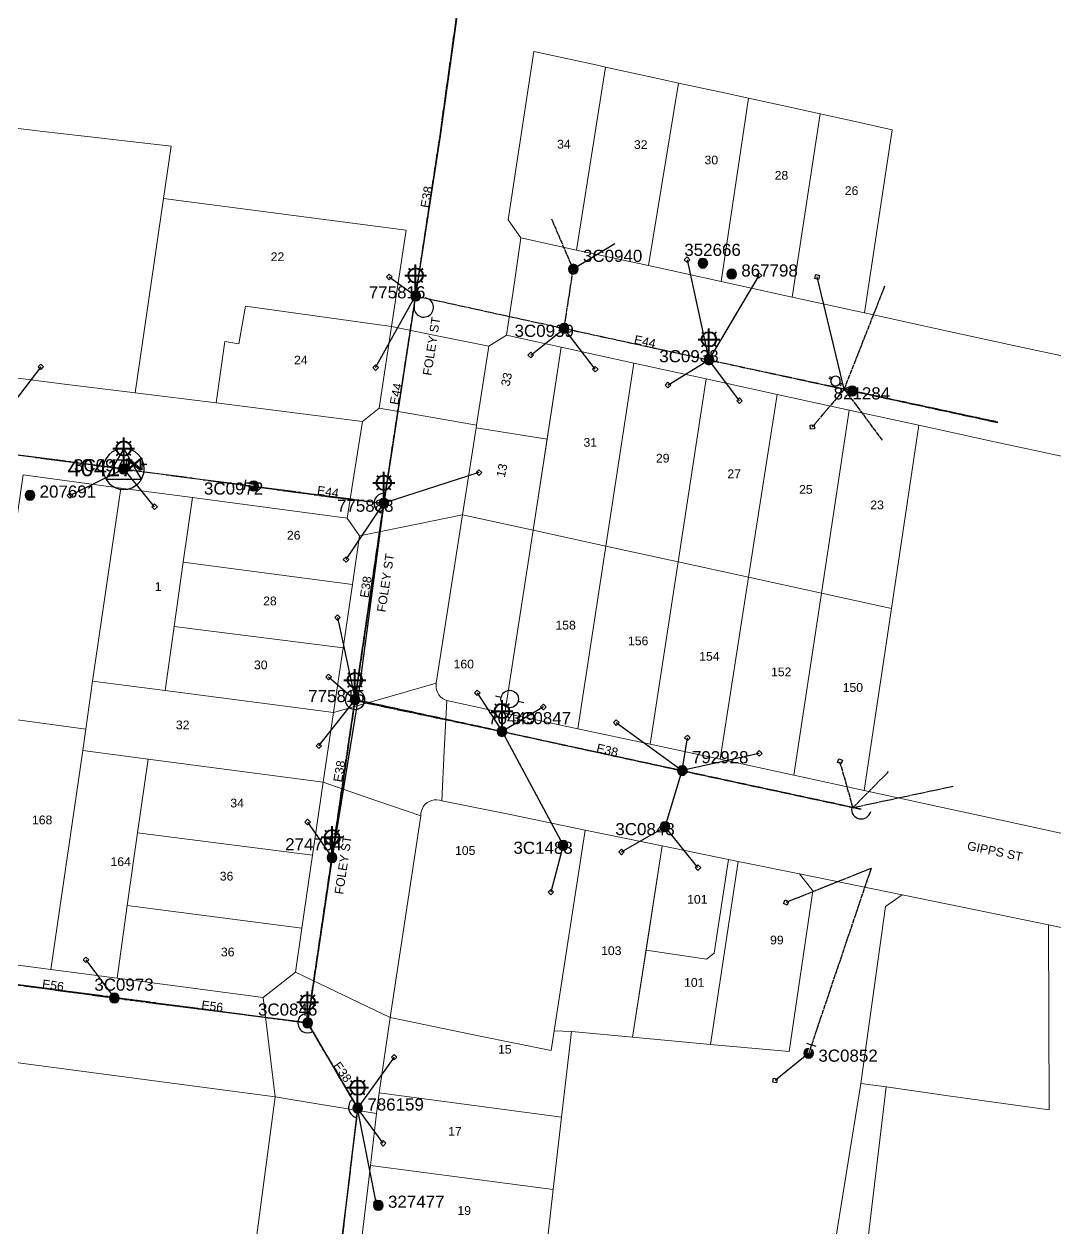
# Model space of a CAD drawing. Header units: metres. Extents: x 304132 to 306101, y 6188673 to 6190119.
# Drawn here: x 305577.4 to 305789.8, y 6189606.6 to 6189854.6 of the extents above; entities that cross this region are included whole.
import ezdxf
from ezdxf.enums import TextEntityAlignment as Align

# ---------------------------------------------------------------- set-up
doc = ezdxf.new("R2010")
doc.units = ezdxf.units.M
doc.linetypes.add('Cable Exist OH', pattern=[1, 1, 0])
doc.layers.get('0').update_dxf_attribs({"color": 6})
for name, color, linetype, lineweight in [('Cadastre Buildings_SP_EXT', 9, 'Continuous', 5), ('Cadastre Land Parcels_SP_EXT', 9, 'Continuous', 5), ('Cadastre Roads_SP_EXT', 9, 'Continuous', 5)]:
    doc.layers.add(name, color=color, linetype=linetype, lineweight=lineweight)
for name, color, linetype in [('Equip_LV_EXT', 7, 'Continuous'), ('Equip_SP_HV_EXT', 7, 'Continuous'), ('Equip_SP_LV_EXT', 7, 'Continuous'), ('Equip_SP_SL_EXT', 7, 'Continuous'), ('Mains_HV_EXT', 7, 'Continuous'), ('Mains_LV_EXT', 7, 'Continuous'), ('Mains_SL_EXT', 7, 'Continuous'), ('Services_SP_EXT', 7, 'Continuous'), ('Sub_SP_TR_HV_LV_EXT', 7, 'Continuous'), ('SupportsOH_SP_TR_HV_LV_SL_EXT', 7, 'Continuous')]:
    doc.layers.add(name, color=color, linetype=linetype)
doc.styles.add('iecARIAL', font='arial.ttf', dxfattribs={"height": 2})
doc.styles.add('POLE_LABEL', font='arial.ttf')
doc.styles.get("Standard").update_dxf_attribs({"font": 'arial.ttf'})
doc.linetypes.add('Cable P UG', pattern='A,6,-0.5,["P",Standard,S=1.7,R=0,X=0.5,Y=-1],-2.9', length=9.4)

# ---------------------------------------------------------------- blocks, each defined once
blk = doc.blocks.new('SUB_POLE_EXT')
blk.add_wipeout([(0, 4.22), (0.42, 4.2), (0.83, 4.14), (1.21, 4.05), (1.62, 3.9), (1.99, 3.72), (2.35, 3.51), (2.68, 3.26), (2.99, 2.99), (3.28, 2.66), (3.52, 2.34), (3.76, 1.92), (3.9, 1.62), (4.04, 1.23), (4.18, 0.63), (4.22, 0), (4.18, -0.61), (4.06, -1.15), (3.9, -1.62), (3.58, -2.24), (3.22, -2.73), (2.97, -3.01), (2.68, -3.26), (2.36, -3.5), (2, -3.72), (1.64, -3.89), (1.25, -4.03), (0.82, -4.14), (0.42, -4.2), (0, -4.22), (-0.41, -4.2), (-0.8, -4.15), (-1.21, -4.05), (-1.62, -3.9), (-1.99, -3.73), (-2.35, -3.51), (-2.68, -3.26), (-2.96, -3.02), (-3.23, -2.72), (-3.51, -2.35), (-3.71, -2.01), (-3.91, -1.6), (-4.05, -1.21), (-4.16, -0.76), (-4.22, -0.14), (-4.21, 0.39), (-4.14, 0.83), (-4.03, 1.27), (-3.9, 1.63), (-3.71, 2.02), (-3.5, 2.37), (-3.28, 2.67), (-2.99, 2.99), (-2.68, 3.27), (-2.33, 3.52), (-1.98, 3.73), (-1.63, 3.9), (-1.2, 4.05), (-0.78, 4.15), (-0.4, 4.21)])
blk.add_line((2.16, 0.48), (2.16, 0.48, 0))
blk.add_lwpolyline([(-4.22, 0, 1), (4.22, 0, 1)], format="xyb", close=True)
blk.add_lwpolyline([(2.14, 0.52), (0, 4.22), (-3.66, -2.11), (3.66, -2.11)], close=True)
for tag, height, flags, p in [('ASSET_NUM', 3.5, 8, (2, 2)), ('STREET_CODE', 0.2, 9, (1.5, 0)), ('CONSTRUCTED_VOLTAGE', 0.2, 9, (1.5, -0.2)), ('OPERATING_VOLTAGE', 0.2, 9, (1.5, -0.6)), ('OPERATED_BY', 0.2, 9, (1.5, -0.8)), ('ORIENTATION', 0.2, 9, (1.5, -1.2)), ('OWNED_BY', 0.2, 9, (1.5, -1.4)), ('SECONDARY_VOLTAGE', 0.2, 9, (1.5, -1.6)), ('STATE', 0.2, 9, (1.5, -1.8)), ('SUBSTATION_TYPE', 0.2, 9, (1.5, -2)), ('NO_PHASES', 0.2, 9, (1.5, -0.4)), ('MAINTAINED_BY', 0.2, 9, (1.5, -1)), ('USAGE', 0.2, 9, (1.5, -2.2)), ('LEGEND', 0.2, 9, (1.5, -2.4)), ('STREETNAME', 0.2, 9, (1.5, -2.8)), ('SUBURB', 0.2, 9, (1.5, -3)), ('Z', 0.2, 1, (1.5, -3.4)), ('LOCATION', 0.2, 9, (1.5, -2.6)), ('NOTES', 0.2, 9, (1.5, -3.2))]:
    blk.add_attdef(tag, text='', height=height, dxfattribs=dict(flags=flags)).set_placement(p, align=Align.MIDDLE_LEFT)
blk = doc.blocks.new('LV_OH_LINKS_OPEN_EXT')
for p, q in [((-0.17, 4.97), (-0.17, 5.46)), ((0.17, 4.97), (0.17, 5.46)), ((-0.17, 3), (-0.17, 2.5)), ((0.17, 3), (0.17, 2.5))]:
    blk.add_line(p, q)
blk.add_lwpolyline([(0, 2.99, 1), (0, 4.98, 1)], format="xyb", close=True)
at = {"flags": 9}
for tag, p in [('ACTUAL_STATUS', (0, 0)), ('CONSTRUCTED_VOLTAGE', (0, -0.2)), ('OPERATING_VOLTAGE', (0, -0.6)), ('ORIENTATION', (0, -0.8)), ('OWNED_BY', (0, -1)), ('STATE', (0, -1.2)), ('SWITCH_TYPE', (0, -1.4)), ('NO_PHASES', (0, -0.4)), ('USAGE', (0, -1.6)), ('LEGEND', (0, -1.8)), ('NOTES', (0, -2))]:
    blk.add_attdef(tag, text='', height=0.2, dxfattribs=at).set_placement(p, align=Align.MIDDLE_LEFT)
at = {"flags": 1}
blk.add_attdef('Z', (0, 0), '', height=0.2, dxfattribs=at)
blk = doc.blocks.new('LV_OH_LINKS_DISTFUSE_EXT')
for p, q in [((0, 0), (0.96, 0)), ((3.84, 0), (4.8, 0))]:
    blk.add_line(p, q)
blk.add_lwpolyline([(3.84, -1.2), (3.84, 1.2), (0.96, -1.2), (0.96, 1.2)], close=True)
at = {"flags": 9}
for tag, p in [('ACTUAL_STATUS', (0, 0)), ('CONSTRUCTED_VOLTAGE', (0, -0.2)), ('OPERATING_VOLTAGE', (0, -0.6)), ('ORIENTATION', (0, -0.8)), ('OWNED_BY', (0, -1)), ('STATE', (0, -1.2)), ('SWITCH_TYPE', (0, -1.4)), ('NO_PHASES', (0, -0.4)), ('USAGE', (0, -1.6)), ('NOTES', (0, -1.8))]:
    blk.add_attdef(tag, text='', height=0.2, dxfattribs=at).set_placement(p, align=Align.MIDDLE_LEFT)
at = {"flags": 1}
blk.add_attdef('Z', (0, 0), '', height=0.2, dxfattribs=at)
blk = doc.blocks.new('SL_LANTERN_EXT')
at = {"lineweight": 40}
for p, q in [((-1.46, 5.68), (-1.06, 5.28)), ((0, 1.97), (0, 6.47)), ((1.46, 5.68), (1.06, 5.28)), ((-2.25, 4.22), (2.25, 4.22)), ((-1.46, 2.76), (-1.06, 3.16)), ((0, 0), (0, 2.72)), ((1.46, 2.76), (1.06, 3.16))]:
    blk.add_line(p, q, dxfattribs=at)
blk.add_circle((0, 4.22), 1.5, dxfattribs=at)
at = {"style": 'iecARIAL', "flags": 8}
blk.add_attdef('ASSET_NUM', (1.5, 1.5), '', height=2.5, dxfattribs=at)
for tag, p, height, flags in [('OPERATING_VOLTAGE', (0.98, -1.65), 0.2, 9), ('ORIENTATION', (0.98, -1.85), 0.2, 9), ('OWNED_BY', (0.98, -2.05), 0.2, 9), ('STATE', (0.98, -2.25), 0.2, 9), ('CONSTRUCTED_VOLTAGE', (0.98, -0.65), 0.2, 9), ('CONTROL_TYPE', (0.98, -0.85), 0.2, 9), ('LANTERN_PURPOSE', (0.98, -1.05), 0.2, 9), ('LANTERN_TYPE', (0.98, -1.25), 0.2, 9), ('NO_PHASES', (0.98, -1.45), 0.2, 9), ('USAGE', (0.98, -2.45), 0.2, 9), ('CEXIST', (0.98, -2.65), 0.2, 9), ('LNUMBER', (2.18, -3.25), 2.5, 8), ('CNEW', (0.98, -2.85), 0.2, 9), ('CNUMBER', (0.98, -3.05), 0.2, 9), ('CREMOVE', (0.98, -3.25), 0.2, 9), ('CREPLACE', (0.98, -3.45), 0.2, 9), ('LKINGHEIGHT', (0.98, -3.65), 0.2, 9), ('LBRACKET', (0.98, -3.85), 0.2, 9), ('LBRACKETVOCAB', (0.98, -4.05), 0.2, 9), ('LCATEGORY', (0.98, -4.25), 0.2, 9), ('LCHARGE1', (0.98, -4.45), 0.2, 9), ('LCHARGE1PERCENT', (0.98, -4.65), 0.2, 9), ('LCHARGE2', (0.98, -4.85), 0.2, 9), ('LCHARGE2PERCENT', (0.98, -5.05), 0.2, 9), ('LCHARGE3', (0.98, -5.25), 0.2, 9), ('LCHARGE3PERCENT', (0.98, -5.45), 0.2, 9), ('LEXIST', (0.98, -5.65), 0.2, 9), ('LLAMP', (0.98, -5.85), 0.2, 9), ('LLAMPVOCAB', (0.98, -6.05), 0.2, 9), ('LMAST', (0.98, -6.25), 0.2, 9), ('LMASTVOCAB', (0.98, -6.45), 0.2, 9), ('LNEW', (0.98, -6.65), 0.2, 9), ('LANTNUMBER', (0.98, -6.85), 0.2, 9), ('LOUTREACH', (0.98, -7.25), 0.2, 9), ('LOUTREACHVOCAB', (0.98, -7.45), 0.2, 9), ('STREETNAME', (0.98, -9.25), 0.2, 9), ('SUBURB', (0.98, -9.45), 0.2, 1), ('LRATECODE', (0.98, -7.65), 0.2, 9), ('LREMOVE', (0.98, -7.85), 0.2, 9), ('LREPLACE', (0.98, -8.05), 0.2, 9), ('LTYPE', (0.98, -8.25), 0.2, 9), ('LTYPEVOCAB', (0.98, -8.45), 0.2, 9), ('LEGEND', (0.98, -8.65), 0.2, 9), ('LOCATION', (0.98, -8.85), 0.2, 9), ('NOTES', (0.98, -9.05), 0.2, 9)]:
    blk.add_attdef(tag, p, '', height=height, dxfattribs=dict(flags=flags))
blk = doc.blocks.new('CCP_EXT')
at = {"flags": 9}
blk.add_attdef('NOTES', text='', height=0.2, dxfattribs=at).set_placement((0, -2), align=Align.MIDDLE_LEFT)
blk.add_wipeout([(0, 0.57), (0.57, 0), (0, -0.57), (-0.57, 0)])
blk.add_lwpolyline([(-0.57, 0), (0, 0.57), (0.57, 0), (0, -0.57), (-0.57, 0)])
at = {"flags": 1}
blk.add_attdef('Z', (0, 0), '', height=0.2, dxfattribs=at)
at = {"flags": 9}
for tag, p in [('CCP_TYPE', (0, 0)), ('CONSTRUCTED_VOLTAGE', (0, -0.2)), ('OPERATING_VOLTAGE', (0, -0.6)), ('ORIENTATION', (0, -0.8)), ('OWNED_BY', (0, -1)), ('STATE', (0, -1.8)), ('NO_PHASES', (0, -0.4)), ('USAGE', (0, -1.2)), ('LEGEND', (0, -1.4)), ('LIFE_SUPPORT', (0, -1.6))]:
    blk.add_attdef(tag, text='', height=0.2, dxfattribs=at).set_placement(p, align=Align.MIDDLE_LEFT)
blk = doc.blocks.new('POLE_EXT')
blk.add_hatch(color=256).paths.add_polyline_path([(-1, 0, 1), (1, 0, 1)])
blk.add_lwpolyline([(-1, 0, 1), (1, 0, 1)], format="xyb", close=True)
for tag, height, flags, p in [('pNumber', 2.5, 8, (-17.84, 2.07)), ('OWNED_BY', 0.2, 9, (1.35, -0.4)), ('SPECIAL_USE', 0.2, 9, (1.35, -0.8)), ('STATE', 0.2, 9, (1.35, -1)), ('cLV', 0.2, 9, (1.35, -1.4)), ('hDepth', 0.2, 9, (1.35, -1.6)), ('hDia', 0.2, 9, (1.35, -1.8)), ('cHV', 0.2, 9, (1.35, -2)), ('PARENT', 0.2, 9, (1.35, -0.6)), ('USAGE', 0.2, 9, (1.35, -1.2)), ('LBRACKET', 0.2, 9, (1.35, -2.2)), ('LExisting', 0.2, 9, (1.35, -2.4)), ('cLinedev', 0.2, 9, (1.35, -3.4)), ('pExisting', 0.2, 9, (1.35, -3.8)), ('pFooting', 0.2, 9, (1.35, -4.4)), ('pNew', 0.2, 9, (1.35, -4.6)), ('pRelocate', 0.2, 9, (1.35, -5)), ('LANTNUMBER', 0.2, 9, (1.35, -2.6)), ('LOther', 0.2, 9, (1.35, -2.8)), ('LRemove', 0.2, 9, (1.35, -3)), ('LEGEND', 0.2, 9, (1.35, -3.2)), ('LOCATION', 0.2, 9, (1.35, -3.6)), ('PFNUMBER', 0.2, 9, (1.35, -4)), ('NEWPFNUMBER', 0.2, 9, (1.35, -4.2)), ('pRemove', 0.2, 9, (1.35, -5.2)), ('pReplace', 0.2, 9, (1.35, -5.4)), ('pStay', 0.2, 9, (1.35, -5.6)), ('pType', 0.2, 9, (1.35, -5.8)), ('cspan', 0.2, 9, (1.35, -6)), ('STREETNAME', 0.2, 9, (1.35, -6.2)), ('SUBURB', 0.2, 9, (1.35, -6.4)), ('OPERATED_BY', 0.2, 9, (1.36, -7.01)), ('NOTES', 0.2, 9, (1.35, -6.6)), ('MAINTAINED_BY', 0.2, 9, (1.36, -6.81))]:
    blk.add_attdef(tag, text='', height=height, dxfattribs=dict(flags=flags)).set_placement(p, align=Align.MIDDLE_LEFT)
at = {"style": 'POLE_LABEL'}
for tag, height, flags, p in [('ASSET_NUM', 2.5, 8, (2, 2)), ('STRUCTURE_PLANT_NUMBER', 0.2, 9, (1.35, 0.03)), ('STREET_CODE', 0.2, 9, (1.35, -0.2))]:
    blk.add_attdef(tag, text='', height=height, dxfattribs=dict(at, flags=flags)).set_placement(p, align=Align.MIDDLE_LEFT)
at = {"flags": 1}
blk.add_attdef('Z', (1.35, -7.33), '', height=0.2, dxfattribs=at)
blk = doc.blocks.new('HV_ABS_OPEN_EXT')
for p, q in [((-3, 6.87), (-1.8, 6.87)), ((1.8, 6.87), (3, 6.87))]:
    blk.add_line(p, q)
blk.add_circle((0, 6.87), 1.8)
for tag, height, flags, p in [('ASSET_NUM', 2.5, 8, (2, 2)), ('STREET_CODE', 0.2, 9, (1.5, 0)), ('ACTUAL_STATUS', 0.2, 9, (1.5, -0.2)), ('CONSTRUCTED_VOLTAGE', 0.2, 9, (1.5, -0.4)), ('OPERATING_VOLTAGE', 0.2, 9, (1.5, -0.8)), ('ORIENTATION', 0.2, 9, (1.5, -1)), ('OWNED_BY', 0.2, 9, (1.5, -1.2)), ('STATE', 0.2, 9, (1.5, -1.4)), ('SWITCH_TYPE', 0.2, 9, (1.5, -1.6)), ('STREETNAME', 0.2, 9, (1.5, -2.4)), ('NO_PHASES', 0.2, 9, (1.5, -0.6)), ('USAGE', 0.2, 9, (1.5, -1.8)), ('LEGEND', 0.2, 9, (1.5, -2)), ('LOCATION', 0.2, 9, (1.5, -2.2)), ('SUBURB', 0.2, 9, (1.5, -2.6)), ('OPERATED_BY', 0.2, 9, (1.5, -3.2)), ('Z', 0.2, 1, (1.5, -3.6)), ('NOTES', 0.2, 9, (1.5, -2.8)), ('MAINTAINED_BY', 0.2, 9, (1.5, -3)), ('LABEL_ALIGNMENT', 0.2, 9, (1.5, -3.4))]:
    blk.add_attdef(tag, text='', height=height, dxfattribs=dict(flags=flags)).set_placement(p, align=Align.MIDDLE_LEFT)
blk = doc.blocks.new('End Shackle_EXT')
at = {"flags": 9}
blk.add_attdef('NOTES', text='', height=0.2, dxfattribs=at).set_placement((0, -1.6), align=Align.MIDDLE_LEFT)
blk.add_wipeout([(0, 0.25), (1.81, 0.25), (1.82, -0.25), (0, -0.25)])
blk.add_line((1.81, -1), (1.81, 1))
at = {"flags": 1}
blk.add_attdef('Z', (0, 0), '', height=0.2, dxfattribs=at)
at = {"flags": 9}
for tag, p in [('CONNECTOR_TYPE', (0, 0)), ('CONSTRUCTED_VOLTAGE', (0, -0.2)), ('OPERATING_VOLTAGE', (0, -0.6)), ('ORIENTATION', (0, -0.8)), ('OWNED_BY', (0, -1)), ('STATE', (0, -1.2)), ('NO_PHASES', (0, -0.4)), ('USAGE', (0, -1.4))]:
    blk.add_attdef(tag, text='', height=0.2, dxfattribs=at).set_placement(p, align=Align.MIDDLE_LEFT)

msp = doc.modelspace()

# ---------------------------------------------------------------- linework, layer by layer
at = {"layer": 'Cadastre Land Parcels_SP_EXT', "linetype": 'Continuous'}
for points in [[(305695.57, 6189846.16), (305682.39, 6189849.03), (305677.16, 6189814.33), (305679.73, 6189810.58), (305691.2, 6189808.09), (305697.18, 6189845.79), (305695.57, 6189846.16)], [(305712.25, 6189842.48), (305708.56, 6189843.31), (305697.18, 6189845.79), (305691.2, 6189808.09), (305706.07, 6189804.88), (305712.25, 6189842.48)], [(305722, 6189840.38), (305712.25, 6189842.48), (305706.07, 6189804.88), (305721.02, 6189801.6), (305726.64, 6189839.36), (305722, 6189840.38)], [(305735.53, 6189837.44), (305726.64, 6189839.36), (305721.02, 6189801.6), (305735.68, 6189798.38), (305741.4, 6189836.15), (305735.53, 6189837.44)], [(305748.62, 6189834.61), (305741.4, 6189836.15), (305735.68, 6189798.38), (305750.57, 6189795.16), (305756.25, 6189832.85), (305748.62, 6189834.61)], [(305656.12, 6189812.16), (305606.12, 6189818.74), (305600.27, 6189778.68), (305616.93, 6189776.59), (305618.72, 6189789.22), (305621.63, 6189788.78), (305622.98, 6189796.51), (305653.1, 6189792.31), (305656.12, 6189812.16)], [(305653.1, 6189792.31), (305622.98, 6189796.51), (305621.63, 6189788.78), (305618.72, 6189789.22), (305616.93, 6189776.59), (305647.1, 6189772.78), (305650.54, 6189775.55), (305653.1, 6189792.31)], [(305670.52, 6189771.43), (305685.15, 6189769.14), (305688.07, 6189788.06), (305676.8, 6189790.54), (305673.14, 6189788.26), (305670.61, 6189772.03), (305670.52, 6189771.43)], [(305703.02, 6189784.76), (305688.07, 6189788.06), (305682.26, 6189750.38), (305697.26, 6189747.1), (305703.02, 6189784.76)], [(305717.9, 6189781.53), (305703.02, 6189784.76), (305697.26, 6189747.1), (305712.13, 6189743.85), (305717.9, 6189781.53)], [(305732.55, 6189778.34), (305717.9, 6189781.53), (305712.13, 6189743.85), (305726.67, 6189740.67), (305732.55, 6189778.34)], [(305741.69, 6189737.38), (305747.42, 6189775.11), (305732.55, 6189778.34), (305726.67, 6189740.67), (305741.69, 6189737.38)], [(305756.11, 6189734.23), (305761.79, 6189772), (305747.42, 6189775.11), (305741.69, 6189737.38), (305756.11, 6189734.23)], [(305667.73, 6189753.55), (305682.26, 6189750.38), (305685.15, 6189769.14), (305670.52, 6189771.43), (305667.73, 6189753.55)], [(305643.95, 6189752.88), (305612.06, 6189757.14), (305610.12, 6189743.77), (305645.02, 6189739.19), (305646.52, 6189749.23), (305643.95, 6189752.88)], [(305682.26, 6189750.38), (305667.73, 6189753.55), (305662.31, 6189718.83), (305662.26, 6189718.32), (305662.3, 6189717.82), (305662.41, 6189717.33), (305662.6, 6189716.86), (305662.87, 6189716.43), (305663.19, 6189716.04), (305663.58, 6189715.72), (305664.01, 6189715.46), (305664.48, 6189715.27), (305676.45, 6189712.71), (305682.26, 6189750.38)], [(305697.26, 6189747.1), (305682.26, 6189750.38), (305676.45, 6189712.71), (305691.51, 6189709.48), (305697.26, 6189747.1)], [(305712.13, 6189743.85), (305697.26, 6189747.1), (305691.51, 6189709.48), (305706.38, 6189706.28), (305712.13, 6189743.85)], [(305645.02, 6189739.19), (305610.12, 6189743.77), (305608.29, 6189730.52), (305643.09, 6189726.14), (305645.02, 6189739.19)], [(305726.67, 6189740.67), (305712.13, 6189743.85), (305706.38, 6189706.28), (305720.83, 6189703.18), (305726.67, 6189740.67)], [(305741.69, 6189737.38), (305726.67, 6189740.67), (305720.83, 6189703.18), (305736, 6189699.9), (305741.69, 6189737.38)], [(305756.11, 6189734.23), (305741.69, 6189737.38), (305736, 6189699.9), (305750.48, 6189696.75), (305756.11, 6189734.23)], [(305643.09, 6189726.14), (305608.29, 6189730.52), (305606.45, 6189717.38), (305641.14, 6189712.83), (305643.09, 6189726.14)], [(305606.45, 6189717.38), (305591.49, 6189719.3), (305590.08, 6189709.37), (305589.45, 6189704.96), (305602.93, 6189703.18), (305639.03, 6189698.45), (305641.14, 6189712.83), (305606.45, 6189717.38)], [(305590.08, 6189709.37), (305569.9, 6189712.1), (305562.64, 6189662.57), (305582.88, 6189659.89), (305589.45, 6189704.96), (305590.08, 6189709.37)], [(305602.93, 6189703.18), (305589.45, 6189704.96), (305582.88, 6189659.89), (305596.52, 6189658.06), (305598.6, 6189673.02), (305600.7, 6189687.99), (305602.93, 6189703.18)], [(305639.03, 6189698.45), (305602.93, 6189703.18), (305600.7, 6189687.99), (305636.82, 6189683.41), (305639.03, 6189698.45)], [(305663.44, 6189694.62), (305662.94, 6189694.77), (305662.42, 6189694.83), (305661.89, 6189694.8), (305661.38, 6189694.69), (305660.9, 6189694.5), (305660.45, 6189694.24), (305660.05, 6189693.9), (305659.71, 6189693.5), (305659.44, 6189693.06), (305659.24, 6189692.57), (305659.13, 6189692.06), (305659.1, 6189691.54), (305652.83, 6189649.99), (305671, 6189646.22), (305686, 6189643.21), (305686.62, 6189647.24), (305692.98, 6189688.59), (305677.88, 6189691.7), (305663.44, 6189694.62)], [(305636.82, 6189683.41), (305600.7, 6189687.99), (305598.6, 6189673.02), (305634.62, 6189668.38), (305636.82, 6189683.41)], [(305708.84, 6189685.33), (305692.98, 6189688.59), (305686.62, 6189647.24), (305690.19, 6189647.1), (305702.78, 6189645.93), (305708.84, 6189685.33)], [(305719.58, 6189663.23), (305722.54, 6189682.53), (305708.84, 6189685.33), (305705.54, 6189663.85), (305717.97, 6189662.03), (305719.58, 6189663.23)], [(305724.51, 6189682.13), (305722.54, 6189682.53), (305719.58, 6189663.23), (305717.97, 6189662.03), (305705.54, 6189663.85), (305702.78, 6189645.93), (305718.85, 6189644.44), (305724.51, 6189682.13)], [(305718.85, 6189644.44), (305735.07, 6189642.97), (305739.92, 6189676.07), (305737.16, 6189679.59), (305724.51, 6189682.13), (305718.85, 6189644.44)], [(305633.29, 6189659.34), (305634.62, 6189668.38), (305598.6, 6189673.02), (305596.52, 6189658.06), (305626.61, 6189654.12), (305633.29, 6189659.34)], [(305895.51, 6189646.82), (305880.5, 6189649.69), (305788.48, 6189669.08), (305788.63, 6189630.97), (305767.78, 6189633.86), (305755.03, 6189635.69), (305748.4, 6189580.51), (305751.91, 6189579.99), (305747.6, 6189544.59), (305751, 6189544.25), (305764.78, 6189519.92), (305885.88, 6189587.93), (305905.73, 6189644.87), (305895.51, 6189646.82)], [(305686.62, 6189647.24), (305686, 6189643.21), (305671, 6189646.22), (305652.83, 6189649.99), (305650.52, 6189634.45), (305688.13, 6189629.45), (305690.19, 6189647.1), (305686.62, 6189647.24)], [(305613.03, 6189512.63), (305629.11, 6189633.61), (305544.44, 6189644.85), (305538.56, 6189600.49), (305553.32, 6189559.34), (305568.68, 6189518.29), (305613.03, 6189512.63)], [(305755.03, 6189635.69), (305749.8, 6189636.38), (305740.97, 6189581.57), (305748.4, 6189580.51), (305755.03, 6189635.69)], [(305688.13, 6189629.45), (305650.52, 6189634.45), (305650.01, 6189630.21), (305648.73, 6189619.5), (305686.4, 6189614.51), (305688.13, 6189629.45)], [(305686.4, 6189614.51), (305648.73, 6189619.5), (305646.91, 6189603.97), (305684.65, 6189599.27), (305686.4, 6189614.51)]]:
    msp.add_lwpolyline(points, close=True, dxfattribs=at)
msp.add_lwpolyline([(305740.97, 6189581.57), (305749.8, 6189636.38), (305754.87, 6189672.88), (305758.34, 6189675.28), (305758.34, 6189675.28), (305737.16, 6189679.59), (305739.92, 6189676.07), (305735.07, 6189642.97), (305718.85, 6189644.44), (305702.78, 6189645.93), (305690.19, 6189647.1), (305688.13, 6189629.46), (305686.4, 6189614.51), (305684.65, 6189599.27)], dxfattribs=at)
at = {"layer": 'Mains_HV_EXT', "linetype": 'Cable Exist OH'}
for points in [[(305651.5, 6189755.92), (305645.57, 6189715.45)], [(305635.8, 6189648.86), (305646.1, 6189631.31), (305635.98, 6189546.86), (305629.85, 6189494.34)]]:
    msp.add_lwpolyline(points, dxfattribs=at)
at = {"layer": 'Mains_HV_EXT', "linetype": 'Continuous'}
for points in [[(305649.52, 6189756.16, 0.408662), (305651.22, 6189753.94)], [(305645.83, 6189717.44, 0.999986), (305645.28, 6189713.47)], [(305645.29, 6189713.47, 0.391362), (305647.52, 6189715.02)], [(305747.92, 6189693.24, 0.982246), (305751.84, 6189692.45)]]:
    msp.add_lwpolyline(points, format="xyb", dxfattribs=at)
at = {"layer": 'Mains_LV_EXT', "linetype": 'Cable Exist OH'}
for points in [[(305658.06, 6189798.64), (305663.09, 6189831.63)], [(305690.54, 6189804.15), (305686.12, 6189814.45)], [(305688.66, 6189791.95), (305690.54, 6189804.15)], [(305746.39, 6189779.43), (305754.77, 6189800.69)], [(305658.06, 6189798.64), (305688.66, 6189791.95)], [(305688.66, 6189791.95), (305718.5, 6189785.46)], [(305718.5, 6189785.46), (305748.02, 6189779.07)], [(305746.39, 6189779.43), (305754.18, 6189768.94)], [(305748.02, 6189779.07), (305777.99, 6189772.57)], [(305645.57, 6189715.45), (305651.5, 6189755.92)], [(305645.57, 6189715.45), (305640.82, 6189682.91)], [(305748.19, 6189693.24), (305755.52, 6189700.64)], [(305748.19, 6189693.24), (305768.85, 6189697.64)], [(305640.82, 6189682.91), (305635.81, 6189648.97)], [(305595.95, 6189654), (305562.05, 6189658.59)], [(305635.8, 6189648.86), (305595.95, 6189654)], [(305646.17, 6189631.32), (305635.85, 6189648.8)], [(305641.09, 6189589.44), (305646.17, 6189631.32)]]:
    msp.add_lwpolyline(points, dxfattribs=at)
at = {"layer": 'Mains_LV_EXT', "linetype": 'Continuous'}
for points in [[(305657.76, 6189796.66, 2.493716), (305660.02, 6189798.25)], [(305651.83, 6189757.89, 1.031338), (305651.22, 6189753.94)], [(305645.27, 6189713.47, 1.013031), (305645.85, 6189717.43)], [(305633.81, 6189649.06, -0.423158), (305636.08, 6189650.85)], [(305633.82, 6189649.07, 0.637884), (305636.86, 6189647.11)], [(305644.99, 6189633.11, 0.612126), (305645.93, 6189629.33)]]:
    msp.add_lwpolyline(points, format="xyb", dxfattribs=at)
at = {"layer": 'Mains_SL_EXT', "linetype": 'Cable Exist OH'}
for points in [[(305658.06, 6189798.64), (305663.09, 6189831.63), (305669.16, 6189875.36)], [(305645.54, 6189715.28), (305651.5, 6189755.92)], [(305640.82, 6189682.91), (305645.54, 6189715.28)], [(305635.8, 6189648.89), (305640.82, 6189682.91)], [(305562.05, 6189658.59), (305595.95, 6189654), (305635.8, 6189648.89)], [(305646.07, 6189631.36), (305635.8, 6189648.89)], [(305646.1, 6189631.31), (305641.09, 6189589.44)]]:
    msp.add_lwpolyline(points, dxfattribs=at)
at = {"layer": 'Services_SP_EXT'}
for points in [[(305699.08, 6189809.35), (305690.54, 6189804.15)], [(305675.86, 6189708.9), (305688.45, 6189685.45)], [(305709.45, 6189689.29), (305713, 6189700.86)]]:
    msp.add_lwpolyline(points, dxfattribs=at)

# ---------------------------------------------------------------- block references
at = {"layer": 'Equip_SP_HV_EXT'}
ref = msp.add_blockref('HV_ABS_OPEN_EXT', (305675.86, 6189708.9), dxfattribs=dict(at, rotation=346.6542304965404))
ref.add_attrib('ASSET_NUM', '70449', dxfattribs={"layer": '0', "height": 2.5}).set_placement((305677.86, 6189709.65), align=Align.BOTTOM_CENTER)
at = {"layer": 'Equip_SP_LV_EXT'}
for p, rotation in [((305748.02, 6189779.07), 59.39552203609591), ((305640.82, 6189682.91), 350.212552413355)]:
    msp.add_blockref('LV_OH_LINKS_OPEN_EXT', p, dxfattribs=dict(at, rotation=rotation))
at = {"layer": 'Equip_SP_SL_EXT'}
for p in [(305658.06, 6189798.64), (305718.5, 6189785.47), (305651.5, 6189755.92), (305645.54, 6189715.28), (305675.86, 6189708.9), (305640.82, 6189682.91), (305635.8, 6189648.89), (305646.1, 6189631.31)]:
    msp.add_blockref('SL_LANTERN_EXT', p, dxfattribs=at)
at = {"layer": 'Services_SP_EXT'}
msp.add_blockref('CCP_EXT', (305580.81, 6189784.02), dxfattribs=at)
at = {"layer": 'Sub_SP_TR_HV_LV_EXT'}
ref = msp.add_blockref('SUB_POLE_EXT', (305597.89, 6189762.99), dxfattribs=at)
ref.add_attrib('ASSET_NUM', '40417', dxfattribs={"layer": '0', "height": 3.5}).set_placement((305599.89, 6189763.24), align=Align.MIDDLE_RIGHT)
at = {"layer": 'SupportsOH_SP_TR_HV_LV_SL_EXT'}
ref = msp.add_blockref('POLE_EXT', (305690.54, 6189804.15), dxfattribs=at)
ref.add_attrib('ASSET_NUM', '3C0940', dxfattribs={"layer": '0', "height": 2.5, "style": 'POLE_LABEL'}).set_placement((305692.54, 6189804.9), align=Align.BOTTOM_LEFT)
ref = msp.add_blockref('POLE_EXT', (305658.06, 6189798.64), dxfattribs=at)
ref.add_attrib('ASSET_NUM', '775816', dxfattribs={"layer": '0', "height": 2.5, "style": 'POLE_LABEL'}).set_placement((305660.06, 6189799.39), align=Align.MIDDLE_RIGHT)
ref = msp.add_blockref('POLE_EXT', (305688.66, 6189791.95), dxfattribs=at)
ref.add_attrib('ASSET_NUM', '3C0939', dxfattribs={"layer": '0', "height": 2.5, "style": 'POLE_LABEL'}).set_placement((305690.67, 6189792.7), align=Align.TOP_RIGHT)
ref = msp.add_blockref('POLE_EXT', (305718.5, 6189785.47), dxfattribs=at)
ref.add_attrib('ASSET_NUM', '3C0938', dxfattribs={"layer": '0', "height": 2.5, "style": 'POLE_LABEL'}).set_placement((305720.5, 6189786.22), align=Align.MIDDLE_RIGHT)
ref = msp.add_blockref('POLE_EXT', (305748.02, 6189779.07), dxfattribs=at)
ref.add_attrib('ASSET_NUM', '821284', dxfattribs={"layer": '0', "height": 2.5, "style": 'POLE_LABEL'}).set_placement((305750.02, 6189779.82), align=Align.TOP_CENTER)
ref = msp.add_blockref('POLE_EXT', (305624.66, 6189759.46), dxfattribs=at)
ref.add_attrib('ASSET_NUM', '3C0972', dxfattribs={"layer": '0', "height": 2.5, "style": 'POLE_LABEL'}).set_placement((305626.66, 6189760.21), align=Align.TOP_RIGHT)
ref = msp.add_blockref('POLE_EXT', (305651.5, 6189755.92), dxfattribs=at)
ref.add_attrib('ASSET_NUM', '775888', dxfattribs={"layer": '0', "height": 2.5, "style": 'POLE_LABEL'}).set_placement((305653.5, 6189756.67), align=Align.TOP_RIGHT)
ref = msp.add_blockref('POLE_EXT', (305645.57, 6189715.45), dxfattribs=at)
ref.add_attrib('ASSET_NUM', '775815', dxfattribs={"layer": '0', "height": 2.5, "style": 'POLE_LABEL'}).set_placement((305647.57, 6189716.2), align=Align.MIDDLE_RIGHT)
ref = msp.add_blockref('POLE_EXT', (305713, 6189700.86), dxfattribs=at)
ref.add_attrib('ASSET_NUM', '792928', dxfattribs={"layer": '0', "height": 2.5, "style": 'POLE_LABEL'}).set_placement((305715, 6189701.61), align=Align.BOTTOM_LEFT)
ref = msp.add_blockref('POLE_EXT', (305709.45, 6189689.29), dxfattribs=at)
ref.add_attrib('ASSET_NUM', '3C0848', dxfattribs={"layer": '0', "height": 2.5, "style": 'POLE_LABEL'}).set_placement((305711.45, 6189690.04), align=Align.TOP_RIGHT)
ref = msp.add_blockref('POLE_EXT', (305640.82, 6189682.91), dxfattribs=at)
ref.add_attrib('ASSET_NUM', '274784', dxfattribs={"layer": '0', "height": 2.5, "style": 'POLE_LABEL'}).set_placement((305642.82, 6189683.66), align=Align.BOTTOM_RIGHT)
ref = msp.add_blockref('POLE_EXT', (305688.45, 6189685.45), dxfattribs=at)
ref.add_attrib('ASSET_NUM', '3C1483', dxfattribs={"layer": '0', "height": 2.5, "style": 'POLE_LABEL'}).set_placement((305690.45, 6189686.2), align=Align.TOP_RIGHT)
ref = msp.add_blockref('POLE_EXT', (305595.95, 6189654), dxfattribs=at)
ref.add_attrib('ASSET_NUM', '3C0973', dxfattribs={"layer": '0', "height": 2.5, "style": 'POLE_LABEL'}).set_placement((305597.95, 6189654.75), align=Align.BOTTOM_CENTER)
ref = msp.add_blockref('POLE_EXT', (305635.8, 6189648.86), dxfattribs=at)
ref.add_attrib('ASSET_NUM', '3C0846', dxfattribs={"layer": '0', "height": 2.5, "style": 'POLE_LABEL'}).set_placement((305637.8, 6189649.61), align=Align.BOTTOM_RIGHT)
ref = msp.add_blockref('POLE_EXT', (305739.06, 6189642.62), dxfattribs=at)
ref.add_attrib('ASSET_NUM', '3C0852', dxfattribs={"layer": '0', "height": 2.5, "style": 'POLE_LABEL'}).set_placement((305741.06, 6189643.37), align=Align.TOP_LEFT)
ref = msp.add_blockref('POLE_EXT', (305646.1, 6189631.31), dxfattribs=at)
ref.add_attrib('ASSET_NUM', '786159', dxfattribs={"layer": '0', "height": 2.5, "style": 'POLE_LABEL'}).set_placement((305648.1, 6189632.06), align=Align.MIDDLE_LEFT)

# ---------------------------------------------------------------- texts
at = {"layer": 'Cadastre Land Parcels_SP_EXT'}
for s, p in [('34', (305687.21, 6189829)), ('32', (305703.05, 6189828.91)), ('30', (305717.6, 6189825.74)), ('28', (305732.05, 6189822.59)), ('26', (305746.5, 6189819.43)), ('22', (305628.19, 6189805.81)), ('24', (305633, 6189784.53)), ('31', (305692.65, 6189767.57)), ('29', (305707.58, 6189764.31)), ('27', (305722.31, 6189761.09)), ('25', (305737.08, 6189757.88)), ('23', (305751.76, 6189754.68)), ('26', (305631.53, 6189748.44)), ('1', (305604.29, 6189737.86)), ('28', (305626.63, 6189734.9)), ('158', (305686.87, 6189729.91)), ('156', (305701.82, 6189726.67)), ('154', (305716.5, 6189723.49)), ('30', (305624.74, 6189721.72)), ('160', (305665.88, 6189721.9)), ('152', (305731.3, 6189720.28)), ('150', (305746.07, 6189717.07)), ('32', (305608.65, 6189709.35)), ('34', (305619.87, 6189693.26)), ('168', (305578.99, 6189689.78)), ('105', (305666.18, 6189683.48)), ('164', (305595.18, 6189681.18)), ('36', (305617.69, 6189678.2)), ('101', (305714.01, 6189673.43)), ('99', (305731.1, 6189665.04)), ('36', (305617.93, 6189662.58)), ('103', (305696.28, 6189662.84)), ('101', (305713.38, 6189656.3)), ('15', (305675.04, 6189642.52)), ('17', (305664.76, 6189625.62)), ('19', (305666.67, 6189609.31))]:
    msp.add_text(s, height=1.8, dxfattribs=at).set_placement(p)
for s, rotation, p in [('33', 77.9125, (305677.38, 6189779.91)), ('13', 77.9131, (305676.41, 6189761.13))]:
    msp.add_text(s, height=1.8, rotation=rotation, dxfattribs=at).set_placement(p)
at = {"layer": 'Cadastre Roads_SP_EXT'}
for s, rotation, p in [('FOLEY ST', 81.1838, (305661.28, 6189782.14)), ('FOLEY ST', 81.3679, (305651.83, 6189733.39)), ('FOLEY ST', 81.533, (305643.1, 6189675.25)), ('GIPPS ST', 348.1437, (305771.59, 6189684.55))]:
    msp.add_text(s, height=1.8, rotation=rotation, dxfattribs=at).set_placement(p)
at = {"layer": 'Mains_LV_EXT'}
for s, rotation, p in [('E38', 80.2319, (305660.81, 6189816.67)), ('E44', 347.7214, (305702.95, 6189788.84)), ('E44', 79.4406, (305654.46, 6189776.09)), ('E44', 351.347, (305637.65, 6189757.75)), ('E38', 80.8691, (305648.32, 6189736.33)), ('E38', 346.5731, (305695.18, 6189704.69)), ('E38', 80.3975, (305642.84, 6189698.36)), ('E56', 352.2956, (305580.99, 6189656.03)), ('E56', 352.6526, (305613.82, 6189651.7)), ('E38', 305.2632, (305640.96, 6189640.04))]:
    msp.add_text(s, height=1.8, rotation=rotation, dxfattribs=at).set_placement(p)

# ---------------------------------------------------------------- next in the draw order: linework, layer by layer
at = {"layer": 'Cadastre Buildings_SP_EXT', "linetype": 'Continuous'}
msp.add_lwpolyline([(305581.25, 6189832.53), (305567.82, 6189834.16), (305560.55, 6189783.7), (305573.38, 6189782.04), (305586.23, 6189780.39), (305600.27, 6189778.68), (305606.12, 6189818.74), (305607.7, 6189829.47), (305594.5, 6189830.99), (305593.38, 6189831.14), (305581.25, 6189832.53)], close=True, dxfattribs=at)
at = {"layer": 'Cadastre Land Parcels_SP_EXT', "linetype": 'Continuous'}
msp.add_lwpolyline([(305612.06, 6189757.14), (305597.31, 6189759.05), (305591.49, 6189719.3), (305606.45, 6189717.38), (305608.29, 6189730.52), (305610.12, 6189743.77), (305612.06, 6189757.14)], close=True, dxfattribs=at)
at = {"layer": 'Mains_HV_EXT', "linetype": 'Cable Exist OH'}
msp.add_lwpolyline([(305597.89, 6189762.99), (305567.75, 6189766.97)], dxfattribs=at)
at = {"layer": 'Mains_LV_EXT', "linetype": 'Cable Exist OH'}
msp.add_lwpolyline([(305597.89, 6189762.99), (305567.75, 6189766.97)], dxfattribs=at)
at = {"layer": 'Mains_SL_EXT', "linetype": 'Cable Exist OH'}
msp.add_lwpolyline([(305537.8, 6189770.93), (305567.75, 6189766.97), (305597.89, 6189762.99)], dxfattribs=at)
at = {"layer": 'Services_SP_EXT'}
msp.add_lwpolyline([(305580.81, 6189784.02), (305567.75, 6189766.97)], dxfattribs=at)

# ---------------------------------------------------------------- next in the draw order: block references
at = {"layer": 'Equip_LV_EXT'}
for p in [(305597.48, 6189763.91), (305597.89, 6189763.99)]:
    msp.add_blockref('LV_OH_LINKS_DISTFUSE_EXT', p, dxfattribs=at)
at = {"layer": 'Equip_SP_SL_EXT'}
msp.add_blockref('SL_LANTERN_EXT', (305597.89, 6189762.99), dxfattribs=at)
at = {"layer": 'Services_SP_EXT'}
for p in [(305713.99, 6189806.09), (305652.63, 6189802.55), (305728.81, 6189802.85), (305681.77, 6189786.46), (305649.81, 6189783.87), (305695.09, 6189783.54), (305710.05, 6189780.27), (305724.8, 6189777.06), (305671.1, 6189762.23), (305586.81, 6189757.52), (305643.71, 6189744.35), (305641.95, 6189732.36), (305640.13, 6189720.15), (305670.76, 6189716.86), (305684.39, 6189713.95), (305699.4, 6189710.74), (305714.07, 6189707.59), (305638.11, 6189705.95), (305728.87, 6189704.4), (305635.79, 6189690.24), (305700.47, 6189684.09), (305716.24, 6189680.86), (305685.93, 6189675.81), (305590.11, 6189661.85), (305653.63, 6189641.81), (305651.37, 6189624.07), (305649.91, 6189611.85)]:
    msp.add_blockref('CCP_EXT', p, dxfattribs=at)
for p, rotation in [((305740.82, 6189802.54), 30.06858282581206), ((305739.8, 6189771.64), 49.92537413254711), ((305745.49, 6189702.73), 294.0738867447155), ((305734.4, 6189673.68), 21.81187999593534), ((305732.12, 6189637.01), 36.05461814555976)]:
    msp.add_blockref('CCP_EXT', p, dxfattribs=dict(at, rotation=rotation))
at = {"layer": 'SupportsOH_SP_TR_HV_LV_SL_EXT'}
ref = msp.add_blockref('POLE_EXT', (305597.89, 6189762.99), dxfattribs=at)
ref.add_attrib('ASSET_NUM', '3C0971', dxfattribs={"layer": '0', "height": 2.5, "style": 'POLE_LABEL'}).set_placement((305599.89, 6189763.75), align=Align.MIDDLE_RIGHT)

# ---------------------------------------------------------------- next in the draw order: linework, layer by layer
at = {"layer": 'Cadastre Buildings_SP_EXT', "linetype": 'Continuous'}
msp.add_lwpolyline([(305597.31, 6189759.05), (305577.15, 6189761.75), (305569.9, 6189712.1), (305590.08, 6189709.37), (305591.49, 6189719.3), (305597.31, 6189759.05)], close=True, dxfattribs=at)
at = {"layer": 'Cadastre Roads_SP_EXT', "linetype": 'Continuous'}
for points in [[(305795.08, 6189785.44), (305780.29, 6189788.66), (305765.22, 6189791.96), (305750.57, 6189795.16), (305735.68, 6189798.38), (305721.02, 6189801.6), (305706.07, 6189804.88), (305691.2, 6189808.09), (305691.2, 6189808.09), (305679.73, 6189810.58), (305678.26, 6189800.49), (305676.8, 6189790.54), (305688.07, 6189788.06), (305703.02, 6189784.76), (305717.9, 6189781.53), (305732.55, 6189778.34), (305747.42, 6189775.11), (305761.79, 6189772), (305777.37, 6189768.61), (305792.13, 6189765.4)], [(305795.09, 6189687.03), (305780.34, 6189690.27), (305765.65, 6189693.48), (305750.48, 6189696.75), (305736, 6189699.9), (305720.83, 6189703.18), (305706.38, 6189706.28), (305691.51, 6189709.48), (305676.45, 6189712.71), (305676.45, 6189712.71), (305664.48, 6189715.27), (305663.96, 6189704.94), (305663.44, 6189694.62), (305677.88, 6189691.7), (305692.98, 6189688.59), (305708.84, 6189685.33), (305724.51, 6189682.13), (305737.16, 6189679.59), (305758.34, 6189675.28), (305773.43, 6189672.18), (305788.48, 6189669.08), (305880.5, 6189649.69)], [(305628.28, 6189450.36), (305629.86, 6189461.1), (305630.29, 6189464), (305631.82, 6189476.92), (305632.69, 6189484.35), (305636.28, 6189515.12), (305636.88, 6189519.94), (305639.29, 6189540), (305639.71, 6189543.52), (305641.52, 6189558.74), (305643.31, 6189573.69), (305645.12, 6189588.92), (305646.91, 6189603.97), (305648.73, 6189619.5), (305650.01, 6189630.21), (305650.01, 6189630.21), (305637.78, 6189632.2), (305629.11, 6189633.61), (305613.03, 6189512.63), (305582.12, 6189279.81)]]:
    msp.add_lwpolyline(points, dxfattribs=at)
for points in [[(305673.14, 6189788.26), (305661.43, 6189790.62), (305653.1, 6189792.31), (305650.54, 6189775.55), (305658.87, 6189774.09), (305670.61, 6189772.03), (305673.14, 6189788.26)], [(305662.31, 6189718.83), (305667.73, 6189753.55), (305655.31, 6189751.02), (305646.52, 6189749.23), (305645.02, 6189739.19), (305643.09, 6189726.14), (305641.14, 6189712.83), (305653.49, 6189716.33), (305662.31, 6189718.83)], [(305659.1, 6189691.54), (305647.47, 6189695.54), (305639.03, 6189698.45), (305636.82, 6189683.41), (305634.62, 6189668.38), (305633.29, 6189659.34), (305641.63, 6189655.35), (305652.83, 6189649.99), (305659.1, 6189691.54)], [(305447.99, 6189677.73), (305432.75, 6189679.74), (305428.05, 6189669.88), (305423.74, 6189660.85), (305544.44, 6189644.85), (305629.11, 6189633.61), (305627.86, 6189643.89), (305626.61, 6189654.12), (305596.52, 6189658.06), (305582.88, 6189659.89), (305562.64, 6189662.57), (305542.69, 6189665.2), (305534.76, 6189666.23), (305528.74, 6189667.01), (305522.8, 6189667.81), (305502.75, 6189670.49), (305483.01, 6189673.11), (305463.25, 6189675.72), (305447.99, 6189677.73)]]:
    msp.add_lwpolyline(points, close=True, dxfattribs=at)
at = {"layer": 'Mains_HV_EXT', "linetype": 'Cable P UG'}
msp.add_lwpolyline([(305662.77, 6190017.86), (305689.13, 6190013.58), (305681.47, 6189960.21), (305674.74, 6189913.53), (305670.97, 6189887.74), (305669.26, 6189875.36), (305663.09, 6189831.63), (305658.06, 6189798.64), (305651.5, 6189755.92), (305645.93, 6189714.18), (305640.82, 6189682.91), (305635.8, 6189648.86), (305646.1, 6189631.31), (305641.09, 6189589.44), (305636.57, 6189551.77), (305632.33, 6189515.62), (305629.85, 6189494.34), (305626.59, 6189466.59), (305619.76, 6189420.03)], dxfattribs=at)
at = {"layer": 'Mains_HV_EXT', "linetype": 'Cable Exist OH'}
for points in [[(305651.5, 6189755.92), (305658.06, 6189798.64), (305663.09, 6189831.63)], [(305635.8, 6189648.86), (305645.57, 6189715.45)], [(305675.86, 6189708.9), (305645.57, 6189715.45)], [(305749.89, 6189692.88), (305712.99, 6189700.81), (305675.97, 6189708.83)], [(305528.19, 6189663.18), (305635.8, 6189648.86)]]:
    msp.add_lwpolyline(points, dxfattribs=at)
at = {"layer": 'Mains_LV_EXT', "linetype": 'Cable Exist OH'}
for points in [[(305651.5, 6189755.92), (305658.06, 6189798.64)], [(305746.39, 6189779.43), (305739.8, 6189771.64)], [(305645.57, 6189715.45), (305675.86, 6189708.9)], [(305675.86, 6189708.9), (305712.99, 6189700.81)], [(305748.19, 6189693.24), (305745.49, 6189702.73)], [(305712.99, 6189700.81), (305749.89, 6189692.88)], [(305751.92, 6189680.69), (305734.4, 6189673.68)]]:
    msp.add_lwpolyline(points, dxfattribs=at)
at = {"layer": 'Mains_SL_EXT', "linetype": 'Cable Exist OH'}
for points in [[(305651.5, 6189755.92), (305658.06, 6189798.64)], [(305658.06, 6189798.64), (305688.66, 6189791.95), (305718.5, 6189785.47)], [(305718.5, 6189785.47), (305778.03, 6189772.71)], [(305645.54, 6189715.28), (305675.86, 6189708.9)], [(305675.86, 6189708.9), (305713, 6189700.86), (305749.89, 6189692.88)]]:
    msp.add_lwpolyline(points, dxfattribs=at)
at = {"layer": 'Services_SP_EXT'}
for points in [[(305713.99, 6189806.09), (305718.5, 6189785.47)], [(305652.63, 6189802.55), (305658.06, 6189798.64)], [(305728.81, 6189802.85), (305718.5, 6189785.47)], [(305746.39, 6189779.43), (305740.82, 6189802.54)], [(305649.81, 6189783.87), (305658.06, 6189798.64)], [(305681.77, 6189786.46), (305688.66, 6189791.95)], [(305695.09, 6189783.54), (305688.66, 6189791.95)], [(305710.05, 6189780.27), (305718.5, 6189785.47)], [(305724.8, 6189777.06), (305718.5, 6189785.47)], [(305586.81, 6189757.52), (305597.89, 6189762.99)], [(305671.1, 6189762.23), (305651.5, 6189755.92)], [(305643.71, 6189744.35), (305651.5, 6189755.92)], [(305641.95, 6189732.36), (305645.57, 6189715.45)], [(305640.13, 6189720.15), (305645.57, 6189715.45)], [(305638.11, 6189705.95), (305645.57, 6189715.45)], [(305670.76, 6189716.86), (305675.86, 6189708.9)], [(305684.39, 6189713.95), (305675.86, 6189708.9)], [(305699.4, 6189710.74), (305713, 6189700.86)], [(305713, 6189700.86), (305714.07, 6189707.59)], [(305728.87, 6189704.4), (305713, 6189700.86)], [(305635.79, 6189690.24), (305640.82, 6189682.91)], [(305700.47, 6189684.09), (305709.45, 6189689.29)], [(305716.24, 6189680.86), (305709.45, 6189689.29)], [(305688.45, 6189685.45), (305685.93, 6189675.81)], [(305590.11, 6189661.85), (305595.95, 6189654)], [(305653.63, 6189641.81), (305646.1, 6189631.31)], [(305739.06, 6189642.62), (305732.12, 6189637.01)], [(305651.37, 6189624.07), (305646.1, 6189631.31)], [(305649.91, 6189611.85), (305646.1, 6189631.31)]]:
    msp.add_lwpolyline(points, dxfattribs=at)

# ---------------------------------------------------------------- next in the draw order: block references
msp.add_blockref('CCP_EXT', (305604.27, 6189755.22), dxfattribs=at)
at = {"layer": 'SupportsOH_SP_TR_HV_LV_SL_EXT'}
ref = msp.add_blockref('POLE_EXT', (305717.25, 6189805.38), dxfattribs=at)
ref.add_attrib('ASSET_NUM', '352666', dxfattribs={"layer": '0', "height": 2.5, "style": 'POLE_LABEL'}).set_placement((305719.25, 6189806.13), align=Align.BOTTOM_CENTER)
ref = msp.add_blockref('POLE_EXT', (305723.17, 6189803.13), dxfattribs=at)
ref.add_attrib('ASSET_NUM', '867798', dxfattribs={"layer": '0', "height": 2.5, "style": 'POLE_LABEL'}).set_placement((305725.17, 6189803.88), align=Align.MIDDLE_LEFT)
ref = msp.add_blockref('POLE_EXT', (305578.56, 6189757.58), dxfattribs=at)
ref.add_attrib('ASSET_NUM', '207691', dxfattribs={"layer": '0', "height": 2.5, "style": 'POLE_LABEL'}).set_placement((305580.56, 6189758.33), align=Align.MIDDLE_LEFT)
ref = msp.add_blockref('POLE_EXT', (305675.86, 6189708.9), dxfattribs=at)
ref.add_attrib('ASSET_NUM', '3C0847', dxfattribs={"layer": '0', "height": 2.5, "style": 'POLE_LABEL'}).set_placement((305677.86, 6189709.65), align=Align.BOTTOM_LEFT)
ref = msp.add_blockref('POLE_EXT', (305650.36, 6189611.28), dxfattribs=at)
ref.add_attrib('ASSET_NUM', '327477', dxfattribs={"layer": '0', "height": 2.5, "style": 'POLE_LABEL'}).set_placement((305652.36, 6189612.03), align=Align.MIDDLE_LEFT)

# ---------------------------------------------------------------- next in the draw order: linework, layer by layer
at = {"layer": 'Cadastre Roads_SP_EXT', "linetype": 'Continuous'}
msp.add_lwpolyline([(305577.15, 6189761.75), (305597.31, 6189759.05), (305612.06, 6189757.14), (305643.95, 6189752.88), (305645.53, 6189762.9), (305647.1, 6189772.78), (305616.93, 6189776.59), (305600.27, 6189778.68), (305586.23, 6189780.39), (305573.38, 6189782.04)], dxfattribs=at)
at = {"layer": 'Services_SP_EXT'}
msp.add_lwpolyline([(305604.27, 6189755.22), (305597.89, 6189762.99)], dxfattribs=at)

# ---------------------------------------------------------------- next in the draw order: block references
at = {"layer": 'Mains_LV_EXT', "rotation": 71.33863620387227}
msp.add_blockref('End Shackle_EXT', (305739.06, 6189642.62), dxfattribs=at)

# ---------------------------------------------------------------- next in the draw order: linework, layer by layer
at = {"layer": 'Mains_LV_EXT', "linetype": 'Cable Exist OH'}
msp.add_lwpolyline([(305751.92, 6189680.69), (305739.06, 6189642.62)], dxfattribs=at)

# ---------------------------------------------------------------- next in the draw order: block references
at = {"layer": 'Mains_SL_EXT', "rotation": 171.4193684391481}
msp.add_blockref('End Shackle_EXT', (305624.66, 6189759.46), dxfattribs=at)

# ---------------------------------------------------------------- next in the draw order: linework, layer by layer
at = {"layer": 'Mains_HV_EXT', "linetype": 'Cable Exist OH'}
msp.add_lwpolyline([(305597.89, 6189762.99), (305642.05, 6189757.03), (305651.5, 6189755.92)], dxfattribs=at)
at = {"layer": 'Mains_LV_EXT', "linetype": 'Cable Exist OH'}
msp.add_lwpolyline([(305597.89, 6189762.99), (305624.66, 6189759.46), (305651.5, 6189755.92)], dxfattribs=at)
at = {"layer": 'Mains_SL_EXT', "linetype": 'Cable Exist OH'}
msp.add_lwpolyline([(305597.89, 6189762.99), (305624.66, 6189759.46)], dxfattribs=at)

doc.saveas('drawing.dxf')
